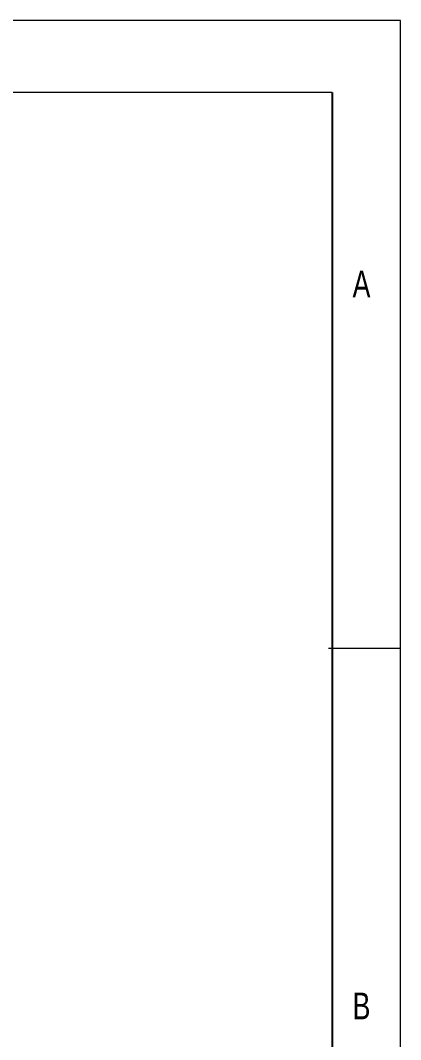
# Model space of a CAD drawing. Header units: inches. Extents: x 0.2 to 16.3, y 0.2 to 11.5.
# Drawn here: x 15.3 to 16.339, y 8.717 to 11.496 of the extents above; entities that cross this region are included whole.
import ezdxf

# ---------------------------------------------------------------- set-up
doc = ezdxf.new("R2010")
doc.units = ezdxf.units.IN
doc.header["$MEASUREMENT"] = 0
doc.layers.add('NOTES', color=7, linetype='Continuous')
doc.styles.add('SLDTEXTSTYLE2', font='TXT', dxfattribs={"width": 0.75})

msp = doc.modelspace()

# ---------------------------------------------------------------- linework, layer by layer
at = {"color": 7, "linetype": 'Continuous', "lineweight": 18}
for p, q in [((16.3386, 11.4961), (0.1969, 11.4961)), ((16.3386, 0.1969), (16.3386, 11.4961)), ((16.1516, 11.2992), (0.3937, 11.2992)), ((16.3386, 9.7835), (16.1417, 9.7835))]:
    msp.add_line(p, q, dxfattribs=at)
at = {"layer": 'NOTES', "color": 7}
msp.add_line((16.1516, 11.2992), (16.1516, 0.3937), dxfattribs=at)

# ---------------------------------------------------------------- texts
at = {"color": 7, "linetype": 'Continuous', "lineweight": 0, "char_height": 0.0729, "attachment_point": 1, "style": 'SLDTEXTSTYLE2'}
for s, insert in [('A', (16.2073, 10.8137)), ('B', (16.2073, 8.8452))]:
    msp.add_mtext(s, dxfattribs=dict(at, insert=insert))

doc.saveas('drawing.dxf')
